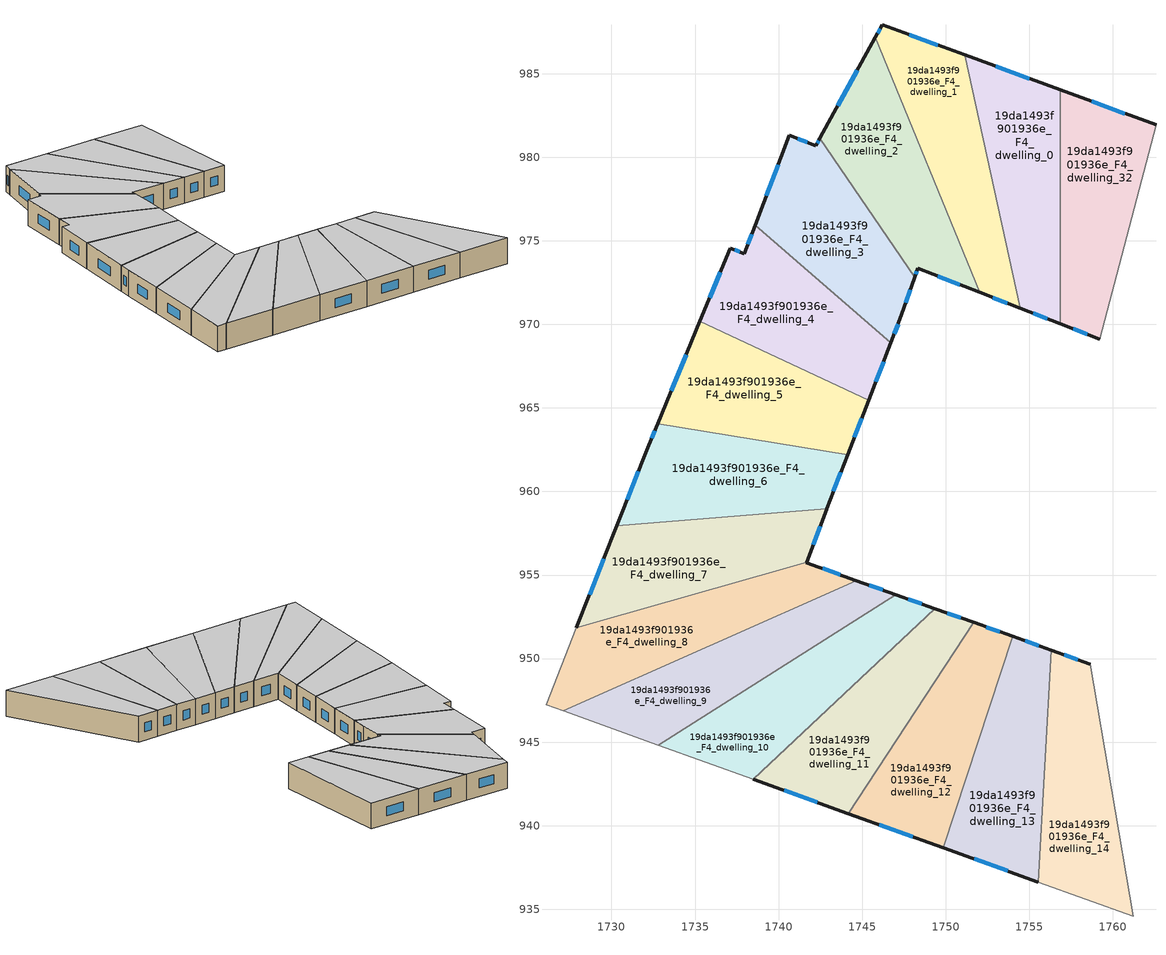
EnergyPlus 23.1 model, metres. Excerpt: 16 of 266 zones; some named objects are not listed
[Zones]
19da1493f901936e_F4_dwelling_0
 floor to 19da1493f901936e_F3_dwelling_0 (EU_floor_Construction): 1756.86,984.02 1756.86,970.04 1754.47,970.96 1751.14,986.12 z12
 wall outside (EU_wall_Construction): 1754.47,970.96 1756.86,970.04 / 1756.86,984.02 1751.14,986.12 z12:15
 wall to 19da1493f901936e_F4_dwelling_1 (EU_wall_Construction): 1751.14,986.12 1754.47,970.96 z12:15
 wall to 19da1493f901936e_F4_dwelling_32 (EU_wall_Construction): 1756.86,970.04 1756.86,984.02 z12:15
 window (EU_Window_Construction): 1755.25,970.66 1756.09,970.34 / 1755,984.7 1753,985.44 z12.98:14.02
 ceiling to 19da1493f901936e_F5_dwelling_0 (EU_floor_Construction): 1756.86,970.04 1756.86,984.02 1751.14,986.12 1754.47,970.96 z15
19da1493f901936e_F4_dwelling_1
 floor to 19da1493f901936e_F3_dwelling_1 (EU_floor_Construction): 1751.14,986.12 1754.47,970.96 1752.03,971.91 1745.79,987.17 1746.2,987.92 z12
 wall outside (EU_wall_Construction): 1752.03,971.91 1754.47,970.96 / 1751.14,986.12 1746.2,987.92 1745.79,987.17 z12:15
 wall to 19da1493f901936e_F4_dwelling_2 (EU_wall_Construction): 1745.79,987.17 1752.03,971.91 z12:15
 window (EU_Window_Construction): 1752.82,971.6 1753.68,971.27 / 1746.07,987.68 1745.92,987.42 / 1749.53,986.71 1747.81,987.34 z12.98:14.02
 ceiling to 19da1493f901936e_F5_dwelling_1 (EU_floor_Construction): 1754.47,970.96 1751.14,986.12 1746.2,987.92 1745.79,987.17 1752.03,971.91 z15
19da1493f901936e_F4_dwelling_10
 floor to 19da1493f901936e_F3_dwelling_10 (EU_floor_Construction): 1749.33,953 1738.49,942.78 1732.8,944.83 1747,953.83 z12
 wall outside (EU_wall_Construction): 1749.33,953 1747,953.83 z12:15
 wall to 19da1493f901936e_F4_dwelling_11 (EU_wall_Construction): 1738.49,942.78 1749.33,953 z12:15
 wall adiabatic (EU_wall_Construction): 1732.8,944.83 1738.49,942.78 z12:15
 wall to 19da1493f901936e_F4_dwelling_9 (EU_wall_Construction): 1747,953.83 1732.8,944.83 z12:15
 window (EU_Window_Construction): 1748.57,953.27 1747.76,953.56 z12.98:14.02
 ceiling to 19da1493f901936e_F5_dwelling_10 (EU_floor_Construction): 1749.33,953 1747,953.83 1732.8,944.83 1738.49,942.78 z15
19da1493f901936e_F4_dwelling_11
 floor to 19da1493f901936e_F3_dwelling_11 (EU_floor_Construction): 1751.67,952.16 1744.18,940.73 1738.49,942.78 1749.33,953 z12
 wall outside (EU_wall_Construction): 1751.67,952.16 1749.33,953 / 1738.49,942.78 1744.18,940.73 z12:15
 wall to 19da1493f901936e_F4_dwelling_12 (EU_wall_Construction): 1744.18,940.73 1751.67,952.16 z12:15
 window (EU_Window_Construction): 1750.91,952.43 1750.09,952.72 / 1740.34,942.11 1742.33,941.39 z12.98:14.02
 ceiling to 19da1493f901936e_F5_dwelling_11 (EU_floor_Construction): 1744.18,940.73 1751.67,952.16 1749.33,953 1738.49,942.78 z15
19da1493f901936e_F4_dwelling_12
 floor to 19da1493f901936e_F3_dwelling_12 (EU_floor_Construction): 1754,951.32 1749.86,938.68 1744.18,940.73 1751.67,952.16 z12
 wall outside (EU_wall_Construction): 1754,951.32 1751.67,952.16 / 1744.18,940.73 1749.86,938.68 z12:15
 wall to 19da1493f901936e_F4_dwelling_13 (EU_wall_Construction): 1749.86,938.68 1754,951.32 z12:15
 window (EU_Window_Construction): 1753.24,951.59 1752.42,951.89 / 1746.03,940.06 1748.01,939.34 z12.98:14.02
 ceiling to 19da1493f901936e_F5_dwelling_12 (EU_floor_Construction): 1749.86,938.68 1754,951.32 1751.67,952.16 1744.18,940.73 z15
19da1493f901936e_F4_dwelling_13
 floor to 19da1493f901936e_F3_dwelling_13 (EU_floor_Construction): 1756.33,950.49 1755.55,936.63 1749.86,938.68 1754,951.32 z12
 wall outside (EU_wall_Construction): 1756.33,950.49 1754,951.32 / 1749.86,938.68 1755.55,936.63 z12:15
 wall to 19da1493f901936e_F4_dwelling_14 (EU_wall_Construction): 1755.55,936.63 1756.33,950.49 z12:15
 window (EU_Window_Construction): 1755.57,950.76 1754.76,951.05 / 1751.71,938.01 1753.7,937.29 z12.98:14.02
 ceiling to 19da1493f901936e_F5_dwelling_13 (EU_floor_Construction): 1755.55,936.63 1756.33,950.49 1754,951.32 1749.86,938.68 z15
19da1493f901936e_F4_dwelling_14
 floor to 19da1493f901936e_F3_dwelling_14 (EU_floor_Construction): 1758.65,949.65 1761.23,934.58 1755.55,936.63 1756.33,950.49 z12
 wall outside (EU_wall_Construction): 1758.65,949.65 1756.33,950.49 z12:15
 wall to 19da1493f901936e_F4_dwelling_15 (EU_wall_Construction): 1761.23,934.58 1758.65,949.65 z12:15
 wall adiabatic (EU_wall_Construction): 1755.55,936.63 1761.23,934.58 z12:15
 window (EU_Window_Construction): 1757.9,949.93 1757.08,950.22 z12.98:14.02
 ceiling to 19da1493f901936e_F5_dwelling_14 (EU_floor_Construction): 1761.23,934.58 1758.65,949.65 1756.33,950.49 1755.55,936.63 z15
19da1493f901936e_F4_dwelling_2
 floor to 19da1493f901936e_F3_dwelling_2 (EU_floor_Construction): 1745.79,987.17 1752.03,971.91 1748.33,973.34 1748.15,972.82 1742.47,981.12 z12
 wall outside (EU_wall_Construction): 1748.15,972.82 1748.33,973.34 1752.03,971.91 / 1745.79,987.17 1742.47,981.12 z12:15
 wall to 19da1493f901936e_F4_dwelling_3 (EU_wall_Construction): 1742.47,981.12 1748.15,972.82 z12:15
 window (EU_Window_Construction): 1749.53,972.88 1750.83,972.38 / 1748.21,972.99 1748.27,973.18 / 1744.71,985.21 1743.55,983.09 z12.98:14.02
 ceiling to 19da1493f901936e_F5_dwelling_2 (EU_floor_Construction): 1752.03,971.91 1745.79,987.17 1742.47,981.12 1748.15,972.82 1748.33,973.34 z15
19da1493f901936e_F4_dwelling_3
 floor to 19da1493f901936e_F3_dwelling_3 (EU_floor_Construction): 1742.47,981.12 1748.15,972.82 1747.35,970.54 1746.71,968.89 1738.59,975.93 1740.63,981.3 1742.23,980.7 z12
 wall outside (EU_wall_Construction): 1742.47,981.12 1742.23,980.7 1740.63,981.3 1738.59,975.93 / 1746.71,968.89 1747.35,970.54 1748.15,972.82 z12:15
 wall to 19da1493f901936e_F4_dwelling_4 (EU_wall_Construction): 1738.59,975.93 1746.71,968.89 z12:15
 window (EU_Window_Construction): 1742.39,980.98 1742.31,980.83 / 1747.61,971.29 1747.89,972.08 / 1746.92,969.43 1747.14,970.01 / 1739.97,979.56 1739.25,977.68 / 1741.71,980.89 1741.15,981.11 z12.98:14.02
 ceiling to 19da1493f901936e_F5_dwelling_3 (EU_floor_Construction): 1746.71,968.89 1747.35,970.54 1748.15,972.82 1742.47,981.12 1742.23,980.7 1740.63,981.3 1738.59,975.93 z15
19da1493f901936e_F4_dwelling_32
 floor to 19da1493f901936e_F3_dwelling_32 (EU_floor_Construction): 1762.58,981.93 1759.23,969.12 1756.86,970.04 1756.86,984.02 z12
 wall outside (EU_wall_Construction): 1756.86,970.04 1759.23,969.12 / 1762.58,981.93 1756.86,984.02 z12:15
 wall to 19da1493f901936e_F4_dwelling_31 (EU_wall_Construction): 1759.23,969.12 1762.58,981.93 z12:15
 window (EU_Window_Construction): 1757.63,969.74 1758.46,969.42 / 1760.72,982.61 1758.72,983.34 z12.98:14.02
 ceiling to 19da1493f901936e_F5_dwelling_32 (EU_floor_Construction): 1759.23,969.12 1762.58,981.93 1756.86,984.02 1756.86,970.04 z15
19da1493f901936e_F4_dwelling_4
 floor to 19da1493f901936e_F3_dwelling_4 (EU_floor_Construction): 1746.71,968.89 1745.39,965.46 1735.29,970.17 1737.11,974.55 1737.94,974.22 1738.59,975.93 z12
 wall outside (EU_wall_Construction): 1738.59,975.93 1737.94,974.22 1737.11,974.55 1735.29,970.17 / 1745.39,965.46 1746.71,968.89 z12:15
 wall to 19da1493f901936e_F4_dwelling_5 (EU_wall_Construction): 1735.29,970.17 1745.39,965.46 z12:15
 window (EU_Window_Construction): 1738.38,975.38 1738.15,974.78 / 1745.82,966.57 1746.28,967.77 / 1736.52,973.13 1735.88,971.6 / 1737.67,974.33 1737.38,974.45 z12.98:14.02
 ceiling to 19da1493f901936e_F5_dwelling_4 (EU_floor_Construction): 1745.39,965.46 1746.71,968.89 1738.59,975.93 1737.94,974.22 1737.11,974.55 1735.29,970.17 z15
19da1493f901936e_F4_dwelling_5
 floor to 19da1493f901936e_F3_dwelling_5 (EU_floor_Construction): 1745.39,965.46 1744.12,962.18 1732.75,964.05 1735.29,970.17 z12
 wall outside (EU_wall_Construction): 1744.12,962.18 1745.39,965.46 / 1735.29,970.17 1732.75,964.05 z12:15
 wall to 19da1493f901936e_F4_dwelling_6 (EU_wall_Construction): 1732.75,964.05 1744.12,962.18 z12:15
 window (EU_Window_Construction): 1744.53,963.25 1744.98,964.39 / 1734.47,968.18 1733.58,966.04 z12.98:14.02
 ceiling to 19da1493f901936e_F5_dwelling_5 (EU_floor_Construction): 1744.12,962.18 1745.39,965.46 1735.29,970.17 1732.75,964.05 z15
19da1493f901936e_F4_dwelling_6
 floor to 19da1493f901936e_F3_dwelling_6 (EU_floor_Construction): 1744.12,962.18 1742.88,958.96 1730.31,957.95 1732.22,962.77 1732.75,964.05 z12
 wall outside (EU_wall_Construction): 1742.88,958.96 1744.12,962.18 / 1732.75,964.05 1732.22,962.77 1730.31,957.95 z12:15
 wall to 19da1493f901936e_F4_dwelling_7 (EU_wall_Construction): 1730.31,957.95 1742.88,958.96 z12:15
 window (EU_Window_Construction): 1743.28,960.01 1743.72,961.14 / 1731.6,961.2 1730.94,959.51 / 1732.58,963.63 1732.4,963.18 z12.98:14.02
 ceiling to 19da1493f901936e_F5_dwelling_6 (EU_floor_Construction): 1742.88,958.96 1744.12,962.18 1732.75,964.05 1732.22,962.77 1730.31,957.95 z15
19da1493f901936e_F4_dwelling_7
 floor to 19da1493f901936e_F3_dwelling_7 (EU_floor_Construction): 1742.88,958.96 1742.87,958.95 1741.67,955.77 1727.9,951.85 1730.31,957.95 z12
 wall outside (EU_wall_Construction): 1741.67,955.77 1742.87,958.95 1742.88,958.96 / 1730.31,957.95 1727.9,951.85 z12:15
 wall to 19da1493f901936e_F4_dwelling_8 (EU_wall_Construction): 1727.9,951.85 1741.67,955.77 z12:15
 window (EU_Window_Construction): 1742.06,956.8 1742.48,957.91 / 1729.53,955.96 1728.69,953.83 z12.98:14.02
 ceiling to 19da1493f901936e_F5_dwelling_7 (EU_floor_Construction): 1741.67,955.77 1742.87,958.95 1742.88,958.96 1730.31,957.95 1727.9,951.85 z15
19da1493f901936e_F4_dwelling_8
 floor to 19da1493f901936e_F3_dwelling_8 (EU_floor_Construction): 1744.66,954.67 1727.11,946.88 1726.08,947.25 1727.9,951.85 1741.67,955.77 1741.66,955.75 z12
 wall outside (EU_wall_Construction): 1744.66,954.67 1741.66,955.75 1741.67,955.77 z12:15
 wall to 19da1493f901936e_F4_dwelling_9 (EU_wall_Construction): 1727.11,946.88 1744.66,954.67 z12:15
 wall adiabatic (EU_wall_Construction): 1727.9,951.85 1726.08,947.25 1727.11,946.88 z12:15
 window (EU_Window_Construction): 1743.68,955.02 1742.64,955.4 z12.98:14.02
 ceiling to 19da1493f901936e_F5_dwelling_8 (EU_floor_Construction): 1744.66,954.67 1741.66,955.75 1741.67,955.77 1727.9,951.85 1726.08,947.25 1727.11,946.88 z15
19da1493f901936e_F4_dwelling_9
 floor to 19da1493f901936e_F3_dwelling_9 (EU_floor_Construction): 1747,953.83 1732.8,944.83 1727.11,946.88 1744.66,954.67 z12
 wall outside (EU_wall_Construction): 1747,953.83 1744.66,954.67 z12:15
 wall adiabatic (EU_wall_Construction): 1727.11,946.88 1732.8,944.83 z12:15
 window (EU_Window_Construction): 1746.24,954.11 1745.42,954.4 z12.98:14.02
 ceiling to 19da1493f901936e_F5_dwelling_9 (EU_floor_Construction): 1747,953.83 1744.66,954.67 1727.11,946.88 1732.8,944.83 z15
[Building]
EU S2 Campaign: North Axis=0; Terrain=City; Solar Distribution=FullExterior
[Site:Location]
Bologna: Latitude=44.5; Longitude=11.25; Time Zone=1; Elevation=37
[SizingPeriod:WeatherFileDays]
AnnualSizingPeriod: Begin Month=1; Begin Day of Month=1; End Month=12; End Day of Month=31; Day of Week for Start Day=Monday; Use Weather File Daylight Saving Period=No; Use Weather File Rain and Snow Indicators=No
[MATERIAL]
EU_InternalMass_Material: Roughness=MediumRough; Thickness=0.1; Conductivity=1; Density=1800; Specific Heat=900; Thermal Absorptance=0.9; Solar Absorptance=0.7; Visible Absorptance=0.7
[MATERIAL:NOMASS] Roughness=MediumRough; Thermal Absorptance=0.9; Solar Absorptance=0.7; Visible Absorptance=0.7
Name | Thermal Resistance
EU_wall_NoMass | 0.905828
EU_floor_NoMass | 0.67114
[WINDOWMATERIAL:SIMPLEGLAZINGSYSTEM]
EU_Window_SimpleGlazing: UFactor=4.52486; Solar Heat Gain Coefficient=0.85; Visible Transmittance=0.85
[CONSTRUCTION]
EU_wall_Construction: EU_wall_NoMass
EU_floor_Construction: EU_floor_NoMass
EU_Window_Construction: EU_Window_SimpleGlazing
EU_InternalMass_Construction: EU_InternalMass_Material
[ZONE] Type=1; Multiplier=1; Ceiling Height=autocalculate; Floor Area=autocalculate; Part of Total Floor Area=Yes
Name | Volume
19da1493f901936e_F4_dwelling_0; 19da1493f901936e_F4_dwelling_1 | 169.952
19da1493f901936e_F4_dwelling_10 | 169.943
19da1493f901936e_F4_dwelling_11 | 169.901
19da1493f901936e_F4_dwelling_12; 19da1493f901936e_F4_dwelling_8 | 169.959
19da1493f901936e_F4_dwelling_13 | 169.975
19da1493f901936e_F4_dwelling_14 | 169.917
19da1493f901936e_F4_dwelling_2 | 169.941
19da1493f901936e_F4_dwelling_3; 19da1493f901936e_F4_dwelling_4 | 169.938
19da1493f901936e_F4_dwelling_32 | 169.916
19da1493f901936e_F4_dwelling_5 | 169.942
19da1493f901936e_F4_dwelling_6 | 169.933
19da1493f901936e_F4_dwelling_7 | 169.948
19da1493f901936e_F4_dwelling_9 | 169.95
[INTERNALMASS] Construction=EU_InternalMass_Construction
Name | Zone or ZoneList | Surface Area
19da1493f901936e_F4_dwelling_0_EU_InternalMass | 19da1493f901936e_F4_dwelling_0 | 56.6504
19da1493f901936e_F4_dwelling_1_EU_InternalMass | 19da1493f901936e_F4_dwelling_1 | 56.6506
19da1493f901936e_F4_dwelling_2_EU_InternalMass | 19da1493f901936e_F4_dwelling_2 | 56.6469
19da1493f901936e_F4_dwelling_3_EU_InternalMass | 19da1493f901936e_F4_dwelling_3 | 56.6463
19da1493f901936e_F4_dwelling_4_EU_InternalMass | 19da1493f901936e_F4_dwelling_4 | 56.6461
19da1493f901936e_F4_dwelling_5_EU_InternalMass | 19da1493f901936e_F4_dwelling_5 | 56.6471
19da1493f901936e_F4_dwelling_6_EU_InternalMass | 19da1493f901936e_F4_dwelling_6 | 56.6444
19da1493f901936e_F4_dwelling_7_EU_InternalMass | 19da1493f901936e_F4_dwelling_7 | 56.6492
19da1493f901936e_F4_dwelling_8_EU_InternalMass | 19da1493f901936e_F4_dwelling_8 | 56.6529
19da1493f901936e_F4_dwelling_9_EU_InternalMass | 19da1493f901936e_F4_dwelling_9 | 56.6497
19da1493f901936e_F4_dwelling_10_EU_InternalMass | 19da1493f901936e_F4_dwelling_10 | 56.6475
19da1493f901936e_F4_dwelling_11_EU_InternalMass | 19da1493f901936e_F4_dwelling_11 | 56.6337
19da1493f901936e_F4_dwelling_12_EU_InternalMass | 19da1493f901936e_F4_dwelling_12 | 56.6529
19da1493f901936e_F4_dwelling_13_EU_InternalMass | 19da1493f901936e_F4_dwelling_13 | 56.6588
19da1493f901936e_F4_dwelling_14_EU_InternalMass | 19da1493f901936e_F4_dwelling_14 | 56.639
19da1493f901936e_F4_dwelling_32_EU_InternalMass | 19da1493f901936e_F4_dwelling_32 | 56.6386
[OTHEREQUIPMENT] Fuel Type=Electricity; Design Level Calculation Method=Watts/Area; Power per Zone Floor Area=1; Fraction Latent=0; Fraction Radiant=0; Fraction Lost=0; Carbon Dioxide Generation Rate=0; EndUse Subcategory=EU_Step8_InternalGains
Name | Zone or ZoneList or Space or SpaceList | Schedule
EU_Step8_InternalGain_19da1493f901936e_F4_dwelling_0_f000 | 19da1493f901936e_F4_dwelling_0 | EU_Step8_GainSchedule_19da1493f901936e_F4_dwelling_0_f000
EU_Step8_InternalGain_19da1493f901936e_F4_dwelling_1_f000 | 19da1493f901936e_F4_dwelling_1 | EU_Step8_GainSchedule_19da1493f901936e_F4_dwelling_1_f000
EU_Step8_InternalGain_19da1493f901936e_F4_dwelling_2_f000 | 19da1493f901936e_F4_dwelling_2 | EU_Step8_GainSchedule_19da1493f901936e_F4_dwelling_2_f000
EU_Step8_InternalGain_19da1493f901936e_F4_dwelling_3_f000 | 19da1493f901936e_F4_dwelling_3 | EU_Step8_GainSchedule_19da1493f901936e_F4_dwelling_3_f000
EU_Step8_InternalGain_19da1493f901936e_F4_dwelling_4_f000 | 19da1493f901936e_F4_dwelling_4 | EU_Step8_GainSchedule_19da1493f901936e_F4_dwelling_4_f000
EU_Step8_InternalGain_19da1493f901936e_F4_dwelling_5_f000 | 19da1493f901936e_F4_dwelling_5 | EU_Step8_GainSchedule_19da1493f901936e_F4_dwelling_5_f000
EU_Step8_InternalGain_19da1493f901936e_F4_dwelling_6_f000 | 19da1493f901936e_F4_dwelling_6 | EU_Step8_GainSchedule_19da1493f901936e_F4_dwelling_6_f000
EU_Step8_InternalGain_19da1493f901936e_F4_dwelling_7_f000 | 19da1493f901936e_F4_dwelling_7 | EU_Step8_GainSchedule_19da1493f901936e_F4_dwelling_7_f000
EU_Step8_InternalGain_19da1493f901936e_F4_dwelling_8_f000 | 19da1493f901936e_F4_dwelling_8 | EU_Step8_GainSchedule_19da1493f901936e_F4_dwelling_8_f000
EU_Step8_InternalGain_19da1493f901936e_F4_dwelling_9_f000 | 19da1493f901936e_F4_dwelling_9 | EU_Step8_GainSchedule_19da1493f901936e_F4_dwelling_9_f000
EU_Step8_InternalGain_19da1493f901936e_F4_dwelling_10_f000 | 19da1493f901936e_F4_dwelling_10 | EU_Step8_GainSchedule_19da1493f901936e_F4_dwelling_10_f000
EU_Step8_InternalGain_19da1493f901936e_F4_dwelling_11_f000 | 19da1493f901936e_F4_dwelling_11 | EU_Step8_GainSchedule_19da1493f901936e_F4_dwelling_11_f000
EU_Step8_InternalGain_19da1493f901936e_F4_dwelling_12_f000 | 19da1493f901936e_F4_dwelling_12 | EU_Step8_GainSchedule_19da1493f901936e_F4_dwelling_12_f000
EU_Step8_InternalGain_19da1493f901936e_F4_dwelling_13_f000 | 19da1493f901936e_F4_dwelling_13 | EU_Step8_GainSchedule_19da1493f901936e_F4_dwelling_13_f000
EU_Step8_InternalGain_19da1493f901936e_F4_dwelling_14_f000 | 19da1493f901936e_F4_dwelling_14 | EU_Step8_GainSchedule_19da1493f901936e_F4_dwelling_14_f000
EU_Step8_InternalGain_19da1493f901936e_F4_dwelling_32_f000 | 19da1493f901936e_F4_dwelling_32 | EU_Step8_GainSchedule_19da1493f901936e_F4_dwelling_32_f000
[ZONEVENTILATION:DESIGNFLOWRATE] Schedule=EU_AlwaysOn; Design Flow Rate Calculation Method=AirChanges/Hour; Air Changes per Hour=0.73129; Ventilation Type=Natural; Fan Pressure Rise=0; Fan Total Efficiency=1; Constant Term Coefficient=1; Temperature Term Coefficient=0; Velocity Term Coefficient=0; Velocity Squared Term Coefficient=0; Minimum Indoor Temperature=-100; Maximum Indoor Temperature=100; Delta Temperature=-100; Minimum Outdoor Temperature=-100; Maximum Outdoor Temperature=100; Maximum Wind Speed=40
Name | Zone or ZoneList or Space or SpaceList
EU_ConstantAir_19da1493f901936e_F4_dwelling_0 | 19da1493f901936e_F4_dwelling_0
EU_ConstantAir_19da1493f901936e_F4_dwelling_1 | 19da1493f901936e_F4_dwelling_1
EU_ConstantAir_19da1493f901936e_F4_dwelling_2 | 19da1493f901936e_F4_dwelling_2
EU_ConstantAir_19da1493f901936e_F4_dwelling_3 | 19da1493f901936e_F4_dwelling_3
EU_ConstantAir_19da1493f901936e_F4_dwelling_4 | 19da1493f901936e_F4_dwelling_4
EU_ConstantAir_19da1493f901936e_F4_dwelling_5 | 19da1493f901936e_F4_dwelling_5
EU_ConstantAir_19da1493f901936e_F4_dwelling_6 | 19da1493f901936e_F4_dwelling_6
EU_ConstantAir_19da1493f901936e_F4_dwelling_7 | 19da1493f901936e_F4_dwelling_7
EU_ConstantAir_19da1493f901936e_F4_dwelling_8 | 19da1493f901936e_F4_dwelling_8
EU_ConstantAir_19da1493f901936e_F4_dwelling_9 | 19da1493f901936e_F4_dwelling_9
EU_ConstantAir_19da1493f901936e_F4_dwelling_10 | 19da1493f901936e_F4_dwelling_10
EU_ConstantAir_19da1493f901936e_F4_dwelling_11 | 19da1493f901936e_F4_dwelling_11
EU_ConstantAir_19da1493f901936e_F4_dwelling_12 | 19da1493f901936e_F4_dwelling_12
EU_ConstantAir_19da1493f901936e_F4_dwelling_13 | 19da1493f901936e_F4_dwelling_13
EU_ConstantAir_19da1493f901936e_F4_dwelling_14 | 19da1493f901936e_F4_dwelling_14
EU_ConstantAir_19da1493f901936e_F4_dwelling_32 | 19da1493f901936e_F4_dwelling_32
[HVACTEMPLATE:ZONE:IDEALLOADSAIRSYSTEM] System Availability Schedule=EU_AlwaysOn; Maximum Heating Supply Air Temperature=50; Minimum Cooling Supply Air Temperature=13; Maximum Heating Supply Air Humidity Ratio=0.0156; Minimum Cooling Supply Air Humidity Ratio=0.0077; Heating Limit=NoLimit; Cooling Limit=NoLimit; Heating Availability Schedule=EU_AlwaysOn; Cooling Availability Schedule=EU_CoolingOff; Dehumidification Control Type=ConstantSensibleHeatRatio; Cooling Sensible Heat Ratio=0.7; Dehumidification Setpoint=60; Humidification Control Type=None; Humidification Setpoint=30; Outdoor Air Method=None; Outdoor Air Flow Rate per Person=0.00944; Outdoor Air Flow Rate per Zone Floor Area=0; Outdoor Air Flow Rate per Zone=0; Demand Controlled Ventilation Type=None; Outdoor Air Economizer Type=NoEconomizer; Heat Recovery Type=None; Sensible Heat Recovery Effectiveness=0.7; Latent Heat Recovery Effectiveness=0.65
Name | Template Thermostat
19da1493f901936e_F4_dwelling_0 | EU_HeatOnly_19da1493f901936e_F4_dwelling_0
19da1493f901936e_F4_dwelling_1 | EU_HeatOnly_19da1493f901936e_F4_dwelling_1
19da1493f901936e_F4_dwelling_2 | EU_HeatOnly_19da1493f901936e_F4_dwelling_2
19da1493f901936e_F4_dwelling_3 | EU_HeatOnly_19da1493f901936e_F4_dwelling_3
19da1493f901936e_F4_dwelling_4 | EU_HeatOnly_19da1493f901936e_F4_dwelling_4
19da1493f901936e_F4_dwelling_5 | EU_HeatOnly_19da1493f901936e_F4_dwelling_5
19da1493f901936e_F4_dwelling_6 | EU_HeatOnly_19da1493f901936e_F4_dwelling_6
19da1493f901936e_F4_dwelling_7 | EU_HeatOnly_19da1493f901936e_F4_dwelling_7
19da1493f901936e_F4_dwelling_8 | EU_HeatOnly_19da1493f901936e_F4_dwelling_8
19da1493f901936e_F4_dwelling_9 | EU_HeatOnly_19da1493f901936e_F4_dwelling_9
19da1493f901936e_F4_dwelling_10 | EU_HeatOnly_19da1493f901936e_F4_dwelling_10
19da1493f901936e_F4_dwelling_11 | EU_HeatOnly_19da1493f901936e_F4_dwelling_11
19da1493f901936e_F4_dwelling_12 | EU_HeatOnly_19da1493f901936e_F4_dwelling_12
19da1493f901936e_F4_dwelling_13 | EU_HeatOnly_19da1493f901936e_F4_dwelling_13
19da1493f901936e_F4_dwelling_14 | EU_HeatOnly_19da1493f901936e_F4_dwelling_14
19da1493f901936e_F4_dwelling_32 | EU_HeatOnly_19da1493f901936e_F4_dwelling_32
[SIZING:ZONE] Zone Cooling Design Supply Air Temperature Input Method=SupplyAirTemperature; Zone Cooling Design Supply Air Temperature=13; Zone Heating Design Supply Air Temperature Input Method=SupplyAirTemperature; Zone Heating Design Supply Air Temperature=50; Zone Cooling Design Supply Air Humidity Ratio=0.008; Zone Heating Design Supply Air Humidity Ratio=0.008; Cooling Design Air Flow Method=DesignDay; Cooling Design Air Flow Rate=0; Cooling Minimum Air Flow per Zone Floor Area=0.000762; Cooling Minimum Air Flow=0; Cooling Minimum Air Flow Fraction=0.2; Heating Design Air Flow Method=DesignDay; Heating Design Air Flow Rate=0; Heating Maximum Air Flow per Zone Floor Area=0.002032; Heating Maximum Air Flow=0.141576; Heating Maximum Air Flow Fraction=0.3; Account for Dedicated Outdoor Air System=No; Dedicated Outdoor Air System Control Strategy=NeutralSupplyAir; Dedicated Outdoor Air Low Setpoint Temperature for Design=autosize; Dedicated Outdoor Air High Setpoint Temperature for Design=autosize; Zone Load Sizing Method=Sensible Load Only No Latent Load; Zone Latent Cooling Design Supply Air Humidity Ratio Input Method=HumidityRatioDifference; Zone Cooling Design Supply Air Humidity Ratio Difference=0.005; Zone Latent Heating Design Supply Air Humidity Ratio Input Method=HumidityRatioDifference; Zone Humidification Design Supply Air Humidity Ratio Difference=0.005
19da1493f901936e_F4_dwelling_0; 19da1493f901936e_F4_dwelling_1; 19da1493f901936e_F4_dwelling_2; 19da1493f901936e_F4_dwelling_3; 19da1493f901936e_F4_dwelling_4; 19da1493f901936e_F4_dwelling_5; 19da1493f901936e_F4_dwelling_6; 19da1493f901936e_F4_dwelling_7; 19da1493f901936e_F4_dwelling_8; 19da1493f901936e_F4_dwelling_9; 19da1493f901936e_F4_dwelling_10; 19da1493f901936e_F4_dwelling_11; 19da1493f901936e_F4_dwelling_12; 19da1493f901936e_F4_dwelling_13; 19da1493f901936e_F4_dwelling_14; 19da1493f901936e_F4_dwelling_32
[SCHEDULE:CONSTANT]
Name | Hourly Value
EU_AlwaysOn | 1
EU_CoolingOff | 0
[SCHEDULE:FILE] Column Number=1; Rows to Skip at Top=0; Number of Hours of Data=8760; Column Separator=Comma; Interpolate to Timestep=No; Minutes per Item=60; Adjust Schedule for Daylight Savings=Yes
Name | File
EU_Step8_GainSchedule_19da1493f901936e_F4_dwelling_0_f000 | ../../schedules/19da1493f901936e/19da1493f901936e_F4_dwelling_0_f000_gain.csv
EU_Step8_GainSchedule_19da1493f901936e_F4_dwelling_1_f000 | ../../schedules/19da1493f901936e/19da1493f901936e_F4_dwelling_1_f000_gain.csv
EU_Step8_GainSchedule_19da1493f901936e_F4_dwelling_2_f000 | ../../schedules/19da1493f901936e/19da1493f901936e_F4_dwelling_2_f000_gain.csv
EU_Step8_GainSchedule_19da1493f901936e_F4_dwelling_3_f000 | ../../schedules/19da1493f901936e/19da1493f901936e_F4_dwelling_3_f000_gain.csv
EU_Step8_GainSchedule_19da1493f901936e_F4_dwelling_4_f000 | ../../schedules/19da1493f901936e/19da1493f901936e_F4_dwelling_4_f000_gain.csv
EU_Step8_GainSchedule_19da1493f901936e_F4_dwelling_5_f000 | ../../schedules/19da1493f901936e/19da1493f901936e_F4_dwelling_5_f000_gain.csv
EU_Step8_GainSchedule_19da1493f901936e_F4_dwelling_6_f000 | ../../schedules/19da1493f901936e/19da1493f901936e_F4_dwelling_6_f000_gain.csv
EU_Step8_GainSchedule_19da1493f901936e_F4_dwelling_7_f000 | ../../schedules/19da1493f901936e/19da1493f901936e_F4_dwelling_7_f000_gain.csv
EU_Step8_GainSchedule_19da1493f901936e_F4_dwelling_8_f000 | ../../schedules/19da1493f901936e/19da1493f901936e_F4_dwelling_8_f000_gain.csv
EU_Step8_GainSchedule_19da1493f901936e_F4_dwelling_9_f000 | ../../schedules/19da1493f901936e/19da1493f901936e_F4_dwelling_9_f000_gain.csv
EU_Step8_GainSchedule_19da1493f901936e_F4_dwelling_10_f000 | ../../schedules/19da1493f901936e/19da1493f901936e_F4_dwelling_10_f000_gain.csv
EU_Step8_GainSchedule_19da1493f901936e_F4_dwelling_11_f000 | ../../schedules/19da1493f901936e/19da1493f901936e_F4_dwelling_11_f000_gain.csv
EU_Step8_GainSchedule_19da1493f901936e_F4_dwelling_12_f000 | ../../schedules/19da1493f901936e/19da1493f901936e_F4_dwelling_12_f000_gain.csv
EU_Step8_GainSchedule_19da1493f901936e_F4_dwelling_13_f000 | ../../schedules/19da1493f901936e/19da1493f901936e_F4_dwelling_13_f000_gain.csv
EU_Step8_GainSchedule_19da1493f901936e_F4_dwelling_14_f000 | ../../schedules/19da1493f901936e/19da1493f901936e_F4_dwelling_14_f000_gain.csv
EU_Step8_GainSchedule_19da1493f901936e_F4_dwelling_32_f000 | ../../schedules/19da1493f901936e/19da1493f901936e_F4_dwelling_32_f000_gain.csv
